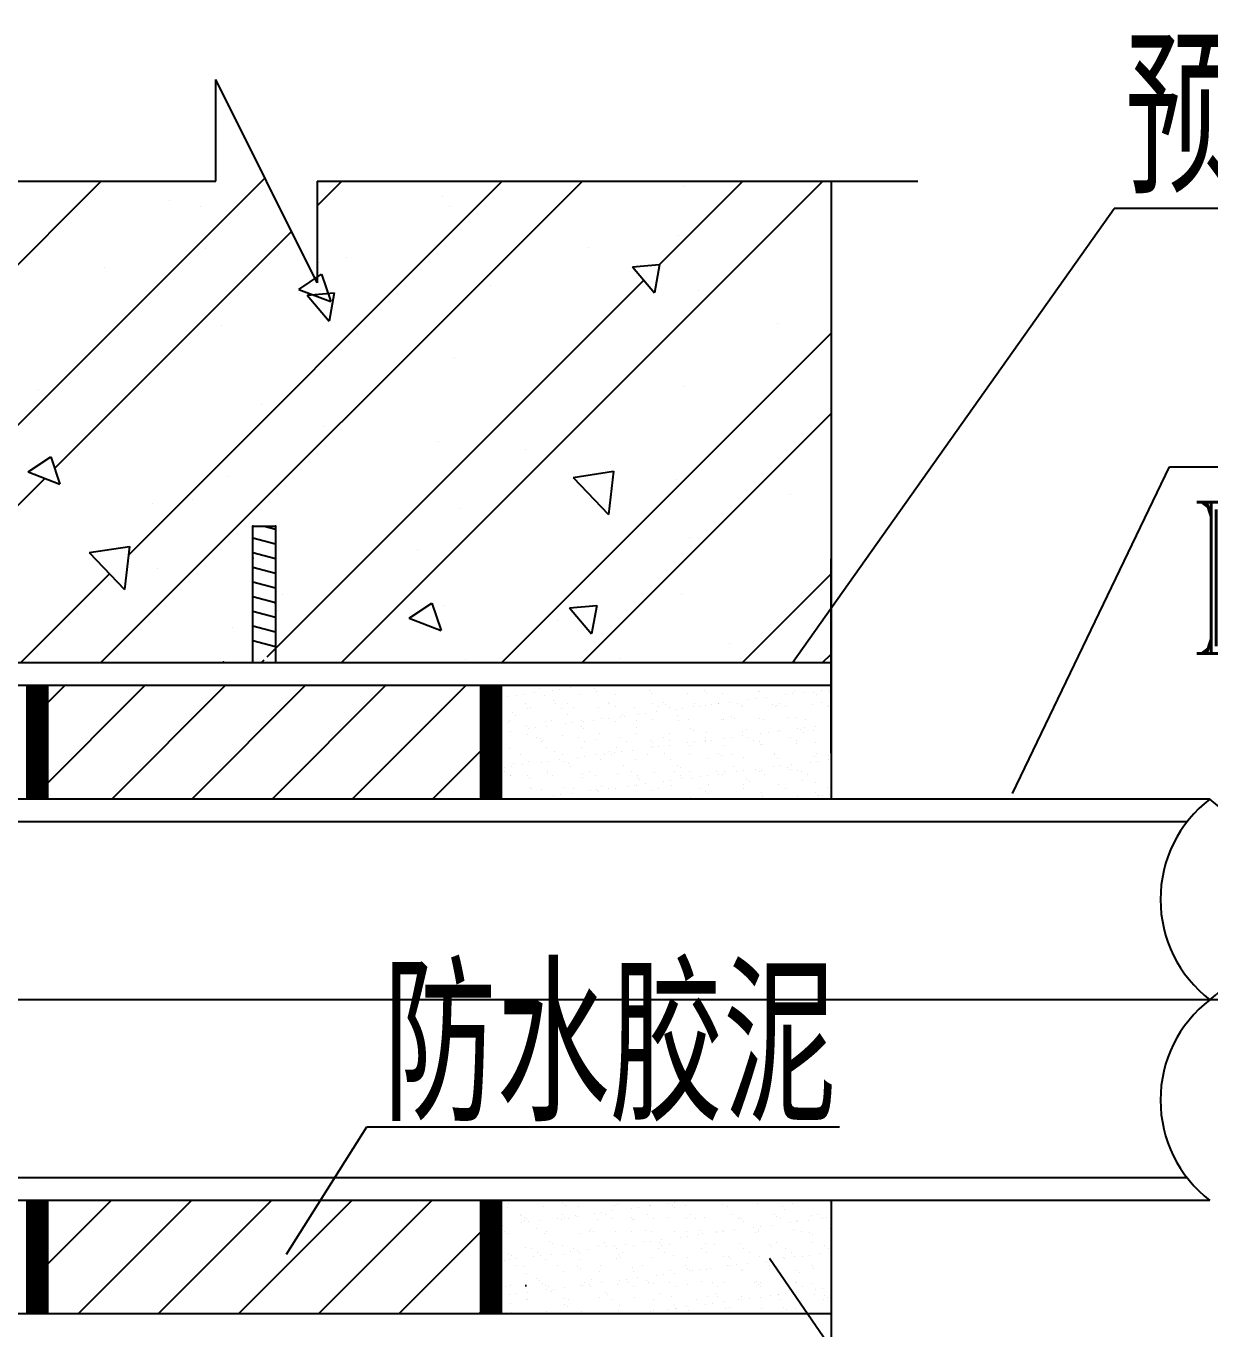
# Model space of a CAD drawing. Header units: inches. Extents: x 1616582 to 1832874, y -153958 to -93201.
# Drawn here: x 1628509 to 1634382, y -106840 to -100377 of the extents above; entities that cross this region are included whole.
import ezdxf

# ---------------------------------------------------------------- set-up
doc = ezdxf.new("R2010")
doc.units = ezdxf.units.IN
doc.header["$LTSCALE"] = 35
doc.header["$MEASUREMENT"] = 0
doc.layers.add('排水', color=2, linetype='Continuous')
doc.styles.add('HZ', font='romant.shx', dxfattribs={"width": 0.8, "bigfont": 'hztxt.shx'})

msp = doc.modelspace()

# ---------------------------------------------------------------- hatches: boundary and pattern name
at = {"layer": '排水'}
h = msp.add_hatch(dxfattribs=at)
h.set_pattern_fill('AR-SAND', color=256, scale=2250, style=0)
h.set_pattern_definition([(37.5, (1568046.7, -111800.7), (-141.74, 4335.35), [0, -3420, 0, -3825, 0, -3656.25]), (7.5, (1568046.7, -111800.7), (3982, 6349.83), [0, -1845, 0, -3082.5, 0, -1181.25]), (327.5, (1565279, -111800.7), (7006.82, 12.73), [0, -1125, 0, -4050, 0, -5287.5]), (317.5, (1565279, -111800.7), (6763.8, 1974.77), [0, -562.5, 0, -2655, 0, -3037.5])])
h.paths.add_polyline_path([(1626878.1597, -103648.81927), (1626878.1597, -104211.31927), (1628565.6597, -104211.31927), (1628565.6597, -103648.81927)])
h.paths.add_polyline_path([(1632503.1597, -104211.31927), (1632503.1597, -103648.81927), (1630815.6597, -103648.81927), (1630815.6597, -104211.31927)])
h.paths.add_polyline_path([(1628565.6597, -106765.06927), (1628565.6597, -106202.56927), (1626878.1597, -106202.56927), (1626878.1597, -106765.06927)])
h.paths.add_polyline_path([(1632503.1597, -106765.06927), (1632503.1597, -106202.56927), (1630815.6597, -106202.56927), (1630815.6597, -106765.06927)])

# ---------------------------------------------------------------- linework, layer by layer
for p, q in [((1629953.85907, -101650.69069), (1629449.85907, -100642.69069)), ((1629449.85907, -101146.69069), (1629449.85907, -100642.69069)), ((1626469.98753, -101146.69069), (1629449.85907, -101146.69069)), ((1626878.1597, -103150.84699), (1628882.316, -101146.69069)), ((1627317.77486, -103506.72696), (1629693.84309, -101130.65873)), ((1628879.1728, -103536.31927), (1631268.80139, -101146.69069)), ((1629016.56221, -103001.18231), (1630871.05382, -101146.69069)), ((1629953.85907, -101146.69069), (1629953.85907, -101650.69069)), ((1629953.85907, -101268.39031), (1630075.55869, -101146.69069)), ((1629953.85907, -101146.69069), (1632933.73061, -101146.69069)), ((1630072.4155, -103536.31927), (1632462.04408, -101146.69069)), ((1631652.01778, -101558.96942), (1632064.29652, -101146.69069)), ((1632503.1597, -101146.69069), (1632503.1597, -104211.31927)), ((1631774.40671, -101172.38808), (1631774.40671, -101172.38808)), ((1629222.85646, -101239.703), (1629222.85646, -101239.703)), ((1629372.20575, -101273.885), (1629372.20575, -101273.885)), ((1630573.30623, -101223.13654), (1630573.30623, -101223.13654)), ((1630607.41884, -101271.10154), (1630607.41884, -101271.10154)), ((1632313.37076, -103532.35802), (1633906.16097, -101281.64925)), ((1638474.15683, -101281.64925), (1633906.16097, -101281.64925)), ((1628650.91645, -102571.33293), (1629826.42561, -101395.82377)), ((1630535.02534, -101464.93921), (1630535.02534, -101464.93921)), ((1631743.90851, -101415.14338), (1631743.90851, -101415.14338)), ((1632501.0995, -101423.87064), (1632501.0995, -101423.87064)), ((1629399.75709, -101478.05043), (1629399.75709, -101478.05043)), ((1630098.89854, -101525.36757), (1630098.89854, -101525.36757)), ((1631299.99902, -101474.6191), (1631299.99902, -101474.6191)), ((1628897.79806, -101576.11603), (1628897.79806, -101576.11603)), ((1629963.0217, -101552.20562), (1629963.0217, -101552.20562)), ((1631517.5379, -101570.73488), (1631626.00831, -101700.00488)), ((1631517.53791, -101570.73489), (1631652.02419, -101558.96886)), ((1631652.02615, -101558.9356), (1631626.01039, -101699.97164)), ((1629705.09688, -103505.89032), (1631573.52706, -101637.46015)), ((1629862.61709, -101683.09181), (1629974.53716, -101607.60076)), ((1629974.53886, -101607.56905), (1630020.16059, -101743.53464)), ((1629862.61708, -101683.0918), (1630020.15877, -101743.5664)), ((1629903.70249, -101711.92718), (1630012.1729, -101841.19718)), ((1629903.7025, -101711.92719), (1630038.18878, -101700.16117)), ((1630038.19086, -101700.12917), (1630012.1751, -101841.16522)), ((1630815.16856, -101664.39288), (1630815.16856, -101664.39288)), ((1631847.19422, -101690.17542), (1631847.19422, -101690.17542)), ((1632236.15691, -101851.46955), (1632236.15691, -101851.46955)), ((1629479.54587, -101861.68887), (1629479.54587, -101861.68887)), ((1630867.91063, -103536.31927), (1632503.1597, -101901.0702)), ((1630634.77851, -102020.11271), (1630634.77851, -102020.11271)), ((1628570.6752, -102178.40011), (1628570.6752, -102178.40011)), ((1631771.26819, -102164.15455), (1631771.26819, -102164.15455)), ((1629675.7286, -102252.3396), (1629675.7286, -102252.3396)), ((1631265.65819, -103536.31927), (1632503.1597, -102298.81776)), ((1629991.66355, -102365.47678), (1629991.66355, -102365.47678)), ((1630554.92816, -102439.63197), (1630554.92816, -102439.63197)), ((1630987.89748, -102477.57581), (1630987.89748, -102477.57581)), ((1628519.57622, -102588.98431), (1628631.49629, -102513.49327)), ((1628631.49872, -102513.4626), (1628677.12045, -102649.4282)), ((1631407.07502, -102551.81923), (1631407.07502, -102551.81923)), ((1633403.1597, -104183.88674), (1634181.17455, -102562.63814)), ((1634181.17455, -102562.63814), (1638992.97873, -102562.63814)), ((1627685.93011, -103536.31927), (1628601.72941, -102620.51997)), ((1628519.57621, -102588.98431), (1628677.1179, -102649.4589)), ((1629506.90554, -102610.70005), (1629506.90554, -102610.70005)), ((1631222.79435, -102616.41634), (1631422.90205, -102585.38152)), ((1631222.79435, -102616.41633), (1631398.04347, -102799.06357)), ((1631422.90418, -102585.35382), (1631398.04577, -102799.03589)), ((1631738.15216, -102624.35865), (1631738.15216, -102624.35865)), ((1630537.05167, -102675.10711), (1630537.05167, -102675.10711)), ((1629136.59455, -102746.36494), (1629136.59455, -102746.36494)), ((1629335.95119, -102725.85557), (1629335.95119, -102725.85557)), ((1632300.06636, -102702.81202), (1632300.06636, -102702.81202)), ((1630662.13819, -102769.12388), (1630662.13819, -102769.12388)), ((1629634.4097, -103536.31927), (1629634.4097, -102856.95602)), ((1629634.4097, -102856.95602), (1629746.9097, -102856.95602)), ((1629690.39279, -102856.95602), (1629690.6597, -102857.02754)), ((1629690.6597, -102857.02754), (1629746.9097, -102872.09968)), ((1629746.9097, -102856.95602), (1629746.9097, -103536.31927)), ((1629634.4097, -102914.74825), (1629690.6597, -102929.82039)), ((1629690.6597, -102929.82039), (1629746.9097, -102944.89253)), ((1631798.62786, -102913.16572), (1631798.62786, -102913.16572)), ((1628821.50199, -102988.83411), (1628996.75111, -103171.48135)), ((1628821.502, -102988.83412), (1629021.60969, -102957.79931)), ((1629021.61216, -102957.7731), (1628996.75374, -103171.45517)), ((1629634.4097, -102987.54111), (1629690.6597, -103002.61325)), ((1629690.6597, -103002.61325), (1629746.9097, -103017.68539)), ((1630448.76343, -102971.60115), (1630448.76343, -102971.60115)), ((1632503.1597, -103982.98388), (1632503.1597, -103019.00005)), ((1629162.58166, -103065.82647), (1629162.58166, -103065.82647)), ((1629634.4097, -103060.33396), (1629690.6597, -103075.4061)), ((1629690.6597, -103075.4061), (1629746.9097, -103090.47825)), ((1628481.42524, -103536.31927), (1628923.06252, -103094.682)), ((1629634.4097, -103133.12682), (1629690.6597, -103148.19896)), ((1629690.6597, -103148.19896), (1629746.9097, -103163.2711)), ((1632061.15332, -103536.31927), (1632503.1597, -103094.31289)), ((1629634.4097, -103205.91968), (1629690.6597, -103220.99182)), ((1629783.59248, -103194.55049), (1629783.59248, -103194.55049)), ((1631760.93231, -103196.83736), (1631760.93231, -103196.83736)), ((1629634.4097, -103278.71253), (1629690.6597, -103293.78467)), ((1629690.6597, -103220.99182), (1629746.9097, -103236.06396)), ((1629754.48812, -103278.25282), (1629754.48812, -103278.25282)), ((1630410.07658, -103314.67941), (1630521.99666, -103239.18837)), ((1630521.99963, -103239.15622), (1630567.62136, -103375.12181)), ((1630583.57001, -103252.90313), (1630583.57001, -103252.90313)), ((1631205.3474, -103263.16718), (1631313.81781, -103392.43718)), ((1631205.34741, -103263.16719), (1631339.83369, -103251.40116)), ((1631339.83697, -103251.36814), (1631313.82121, -103392.40419)), ((1629690.6597, -103293.78467), (1629746.9097, -103308.85682)), ((1630410.07657, -103314.67941), (1630567.61827, -103375.154)), ((1631146.83462, -103327.05832), (1631146.83462, -103327.05832)), ((1629534.26521, -103359.71122), (1629534.26521, -103359.71122)), ((1629634.4097, -103351.50539), (1629690.6597, -103366.57753)), ((1629690.6597, -103366.57753), (1629746.9097, -103381.64967)), ((1629634.4097, -103424.29825), (1629690.6597, -103439.37039)), ((1629690.6597, -103439.37039), (1629746.9097, -103454.44253)), ((1631998.98148, -103439.24559), (1631998.98148, -103439.24559)), ((1632503.1597, -103536.31927), (1626878.1597, -103536.31927)), ((1629679.03119, -103531.95602), (1629689.65976, -103521.32744)), ((1630689.49786, -103518.13505), (1630689.49786, -103518.13505)), ((1631459.10065, -103516.571), (1631459.10065, -103516.571)), ((1632458.90088, -103536.31927), (1632503.1597, -103492.06045)), ((1632503.1597, -103648.81927), (1626878.1597, -103648.81927)), ((1628539.2516, -103656.21937), (1628539.2516, -103656.21937)), ((1628543.64809, -103661.3465), (1628543.64809, -103661.3465)), ((1628565.6597, -104182.1403), (1629098.98074, -103648.81927)), ((1628565.6597, -103784.39274), (1628701.23317, -103648.81927)), ((1628934.2283, -104211.31927), (1629496.7283, -103648.81927)), ((1629331.97586, -104211.31927), (1629894.47586, -103648.81927)), ((1629729.72343, -104211.31927), (1630292.22343, -103648.81927)), ((1630127.47099, -104211.31927), (1630689.97099, -103648.81927)), ((1630851.50193, -103652.01752), (1630851.50193, -103652.01752)), ((1631057.92341, -103662.7526), (1631057.92341, -103662.7526)), ((1631061.70651, -103651.63554), (1631061.70651, -103651.63554)), ((1631156.96638, -103666.83194), (1631156.96638, -103666.83194)), ((1631211.84285, -103659.60732), (1631211.84285, -103659.60732)), ((1631271.91108, -103651.25355), (1631271.91108, -103651.25355)), ((1631328.02136, -103665.07266), (1631328.02136, -103665.07266)), ((1631482.11566, -103650.87157), (1631482.11566, -103650.87157)), ((1631692.32023, -103650.48958), (1631692.32023, -103650.48958)), ((1631902.52481, -103650.10759), (1631902.52481, -103650.10759)), ((1632112.72939, -103649.72561), (1632112.72939, -103649.72561)), ((1632322.93396, -103649.34362), (1632322.93396, -103649.34362)), ((1632491.06376, -103665.96235), (1632491.06376, -103665.96235)), ((1630848.45352, -103707.44843), (1630848.45352, -103707.44843)), ((1630855.00987, -103721.9957), (1630855.00987, -103721.9957)), ((1630899.09032, -103702.66132), (1630899.09032, -103702.66132)), ((1630940.13739, -103695.37802), (1630940.13739, -103695.37802)), ((1630975.27172, -103690.7525), (1630975.27172, -103690.7525)), ((1631030.14819, -103683.52787), (1631030.14819, -103683.52787)), ((1631081.40061, -103696.09304), (1631081.40061, -103696.09304)), ((1631121.83205, -103671.45746), (1631121.83205, -103671.45746)), ((1631125.10781, -103724.31576), (1631125.10781, -103724.31576)), ((1631258.08801, -103693.83934), (1631258.08801, -103693.83934)), ((1631340.46291, -103676.47324), (1631340.46291, -103676.47324)), ((1631399.18705, -103730.284), (1631399.18705, -103730.284)), ((1631430.75906, -103694.66751), (1631430.75906, -103694.66751)), ((1631602.1006, -103671.0409), (1631602.1006, -103671.0409)), ((1631613.06935, -103688.09922), (1631613.06935, -103688.09922)), ((1631789.75675, -103685.84553), (1631789.75675, -103685.84553)), ((1631872.19854, -103673.36096), (1631872.19854, -103673.36096)), ((1631884.64009, -103684.76154), (1631884.64009, -103684.76154)), ((1631962.4278, -103686.67369), (1631962.4278, -103686.67369)), ((1632000.85624, -103730.49939), (1632000.85624, -103730.49939)), ((1632092.54011, -103718.42898), (1632092.54011, -103718.42898)), ((1632127.67444, -103713.80346), (1632127.67444, -103713.80346)), ((1632144.73809, -103680.1054), (1632144.73809, -103680.1054)), ((1632146.27778, -103679.3292), (1632146.27778, -103679.3292)), ((1632182.55091, -103706.57884), (1632182.55091, -103706.57884)), ((1632274.23477, -103694.50843), (1632274.23477, -103694.50843)), ((1632309.3691, -103689.88291), (1632309.3691, -103689.88291)), ((1632321.42549, -103677.85171), (1632321.42549, -103677.85171)), ((1632364.24557, -103682.65828), (1632364.24557, -103682.65828)), ((1632416.37572, -103681.64926), (1632416.37572, -103681.64926)), ((1632428.81728, -103693.04984), (1632428.81728, -103693.04984)), ((1632455.92944, -103670.58787), (1632455.92944, -103670.58787)), ((1632494.09654, -103678.67987), (1632494.09654, -103678.67987)), ((1630817.69227, -103765.12025), (1630817.69227, -103765.12025)), ((1630922.19426, -103783.55886), (1630922.19426, -103783.55886)), ((1630934.63582, -103794.95944), (1630934.63582, -103794.95944)), ((1630985.2849, -103737.24667), (1630985.2849, -103737.24667)), ((1630994.37967, -103762.86655), (1630994.37967, -103762.86655)), ((1631013.74936, -103755.38054), (1631013.74936, -103755.38054)), ((1631137.54936, -103735.71634), (1631137.54936, -103735.71634)), ((1631167.05072, -103763.69472), (1631167.05072, -103763.69472)), ((1631195.48948, -103736.86469), (1631195.48948, -103736.86469)), ((1631196.2735, -103789.5271), (1631196.2735, -103789.5271)), ((1631223.95394, -103754.99855), (1631223.95394, -103754.99855)), ((1631349.36101, -103757.12643), (1631349.36101, -103757.12643)), ((1631405.69405, -103736.4827), (1631405.69405, -103736.4827)), ((1631434.15851, -103754.61656), (1631434.15851, -103754.61656)), ((1631466.37145, -103791.84716), (1631466.37145, -103791.84716)), ((1631526.04841, -103754.87274), (1631526.04841, -103754.87274)), ((1631547.45612, -103790.19065), (1631547.45612, -103790.19065)), ((1631582.59044, -103785.56513), (1631582.59044, -103785.56513)), ((1631615.89863, -103736.10072), (1631615.89863, -103736.10072)), ((1631637.46692, -103778.34051), (1631637.46692, -103778.34051)), ((1631644.36309, -103754.23458), (1631644.36309, -103754.23458)), ((1631669.28499, -103732.60406), (1631669.28499, -103732.60406)), ((1631681.72655, -103744.00464), (1631681.72655, -103744.00464)), ((1631698.71946, -103755.7009), (1631698.71946, -103755.7009)), ((1631729.15078, -103766.2701), (1631729.15078, -103766.2701)), ((1631764.28511, -103761.64457), (1631764.28511, -103761.64457)), ((1631819.16158, -103754.41995), (1631819.16158, -103754.41995)), ((1631826.1032, -103735.71873), (1631826.1032, -103735.71873)), ((1631854.56766, -103753.85259), (1631854.56766, -103753.85259)), ((1631881.02975, -103749.13261), (1631881.02975, -103749.13261)), ((1631910.84544, -103742.34954), (1631910.84544, -103742.34954)), ((1631943.36423, -103738.5723), (1631943.36423, -103738.5723)), ((1631945.97977, -103737.72402), (1631945.97977, -103737.72402)), ((1632036.30778, -103735.33674), (1632036.30778, -103735.33674)), ((1632057.71715, -103746.87892), (1632057.71715, -103746.87892)), ((1632064.77224, -103753.47061), (1632064.77224, -103753.47061)), ((1632213.46218, -103740.89236), (1632213.46218, -103740.89236)), ((1632225.90373, -103752.29294), (1632225.90373, -103752.29294)), ((1632230.3882, -103747.70708), (1632230.3882, -103747.70708)), ((1632246.51235, -103734.95476), (1632246.51235, -103734.95476)), ((1632274.97682, -103753.08862), (1632274.97682, -103753.08862)), ((1632412.69849, -103741.13879), (1632412.69849, -103741.13879)), ((1632456.71693, -103734.57277), (1632456.71693, -103734.57277)), ((1632485.18139, -103752.70663), (1632485.18139, -103752.70663)), ((1632487.54142, -103746.8606), (1632487.54142, -103746.8606)), ((1628515.87202, -103839.77095), (1628515.87202, -103839.77095)), ((1628542.57198, -103809.64875), (1628542.57198, -103809.64875)), ((1628551.00635, -103835.14543), (1628551.00635, -103835.14543)), ((1628555.01354, -103821.04934), (1628555.01354, -103821.04934)), ((1630903.34237, -103832.72193), (1630903.34237, -103832.72193)), ((1630906.01685, -103821.04442), (1630906.01685, -103821.04442)), ((1630993.35996, -103848.7702), (1630993.35996, -103848.7702)), ((1631037.50645, -103857.3268), (1631037.50645, -103857.3268)), ((1631085.65266, -103826.15364), (1631085.65266, -103826.15364)), ((1631092.38293, -103850.10218), (1631092.38293, -103850.10218)), ((1631116.22142, -103820.66244), (1631116.22142, -103820.66244)), ((1631184.06679, -103838.03177), (1631184.06679, -103838.03177)), ((1631219.20112, -103833.40624), (1631219.20112, -103833.40624)), ((1631262.34006, -103823.89995), (1631262.34006, -103823.89995)), ((1631263.4579, -103851.09026), (1631263.4579, -103851.09026)), ((1631274.07759, -103826.18162), (1631274.07759, -103826.18162)), ((1631326.426, -103820.28045), (1631326.426, -103820.28045)), ((1631365.76145, -103814.11121), (1631365.76145, -103814.11121)), ((1631400.89578, -103809.48569), (1631400.89578, -103809.48569)), ((1631435.01111, -103824.72811), (1631435.01111, -103824.72811)), ((1631455.77225, -103802.26106), (1631455.77225, -103802.26106)), ((1631478.813, -103803.24774), (1631478.813, -103803.24774)), ((1631536.63057, -103819.89847), (1631536.63057, -103819.89847)), ((1631537.53714, -103857.0585), (1631537.53714, -103857.0585)), ((1631617.32141, -103818.15982), (1631617.32141, -103818.15982)), ((1631740.45069, -103797.8154), (1631740.45069, -103797.8154)), ((1631746.83515, -103819.51648), (1631746.83515, -103819.51648)), ((1631794.00881, -103815.90613), (1631794.00881, -103815.90613)), ((1631807.63509, -103859.37856), (1631807.63509, -103859.37856)), ((1631957.03972, -103819.13449), (1631957.03972, -103819.13449)), ((1631966.67985, -103816.73429), (1631966.67985, -103816.73429)), ((1632010.54863, -103800.13546), (1632010.54863, -103800.13546)), ((1632022.99019, -103811.53604), (1632022.99019, -103811.53604)), ((1632148.99015, -103810.166), (1632148.99015, -103810.166)), ((1632167.2443, -103818.75251), (1632167.2443, -103818.75251)), ((1632284.62787, -103806.1037), (1632284.62787, -103806.1037)), ((1632325.67755, -103807.91231), (1632325.67755, -103807.91231)), ((1632336.46951, -103861.08273), (1632336.46951, -103861.08273)), ((1632371.60384, -103856.45721), (1632371.60384, -103856.45721)), ((1632377.44888, -103818.37052), (1632377.44888, -103818.37052)), ((1632426.48031, -103849.23258), (1632426.48031, -103849.23258)), ((1632498.3486, -103808.74047), (1632498.3486, -103808.74047)), ((1628517.34491, -103910.85741), (1628517.34491, -103910.85741)), ((1630525.21856, -104211.31927), (1630815.6597, -103920.87813)), ((1630820.67746, -103885.87288), (1630820.67746, -103885.87288)), ((1630821.94432, -103895.18085), (1630821.94432, -103895.18085)), ((1630829.59524, -103906.65556), (1630829.59524, -103906.65556)), ((1630855.81179, -103881.24736), (1630855.81179, -103881.24736)), ((1630858.0597, -103924.78942), (1630858.0597, -103924.78942)), ((1630910.68826, -103874.02273), (1630910.68826, -103874.02273)), ((1630998.63172, -103892.92716), (1630998.63172, -103892.92716)), ((1631002.37212, -103861.95232), (1631002.37212, -103861.95232)), ((1631039.79981, -103906.27358), (1631039.79981, -103906.27358)), ((1631060.54436, -103910.33336), (1631060.54436, -103910.33336)), ((1631068.26428, -103924.40744), (1631068.26428, -103924.40744)), ((1631072.98591, -103921.73394), (1631072.98591, -103921.73394)), ((1631171.30277, -103893.75532), (1631171.30277, -103893.75532)), ((1631250.00439, -103905.89159), (1631250.00439, -103905.89159)), ((1631275.89946, -103862.49084), (1631275.89946, -103862.49084)), ((1631278.46885, -103924.02545), (1631278.46885, -103924.02545)), ((1631334.6236, -103916.3016), (1631334.6236, -103916.3016)), ((1631353.61306, -103887.18703), (1631353.61306, -103887.18703)), ((1631460.20897, -103905.5096), (1631460.20897, -103905.5096)), ((1631488.67343, -103923.64346), (1631488.67343, -103923.64346)), ((1631530.30046, -103884.93334), (1631530.30046, -103884.93334)), ((1631604.72154, -103918.62166), (1631604.72154, -103918.62166)), ((1631670.41354, -103905.12762), (1631670.41354, -103905.12762)), ((1631698.878, -103923.26148), (1631698.878, -103923.26148)), ((1631702.97151, -103885.7615), (1631702.97151, -103885.7615)), ((1631820.07664, -103870.77914), (1631820.07664, -103870.77914)), ((1631878.80078, -103924.5899), (1631878.80078, -103924.5899)), ((1631880.61812, -103904.74563), (1631880.61812, -103904.74563)), ((1631881.39632, -103920.99425), (1631881.39632, -103920.99425)), ((1631885.2818, -103879.19321), (1631885.2818, -103879.19321)), ((1631909.08258, -103922.87949), (1631909.08258, -103922.87949)), ((1631973.08018, -103908.92384), (1631973.08018, -103908.92384)), ((1632008.21451, -103904.29832), (1632008.21451, -103904.29832)), ((1632061.9692, -103876.93952), (1632061.9692, -103876.93952)), ((1632063.09098, -103897.0737), (1632063.09098, -103897.0737)), ((1632081.71433, -103865.3468), (1632081.71433, -103865.3468)), ((1632090.82269, -103904.36364), (1632090.82269, -103904.36364)), ((1632119.28715, -103922.49751), (1632119.28715, -103922.49751)), ((1632154.77484, -103885.00329), (1632154.77484, -103885.00329)), ((1632189.90917, -103880.37777), (1632189.90917, -103880.37777)), ((1632234.64025, -103877.76768), (1632234.64025, -103877.76768)), ((1632244.78564, -103873.15314), (1632244.78564, -103873.15314)), ((1632301.02727, -103903.98166), (1632301.02727, -103903.98166)), ((1632329.49173, -103922.11552), (1632329.49173, -103922.11552)), ((1632351.81227, -103867.66686), (1632351.81227, -103867.66686)), ((1632364.25382, -103879.06745), (1632364.25382, -103879.06745)), ((1632416.95054, -103871.1994), (1632416.95054, -103871.1994)), ((1628512.95906, -103933.72441), (1628512.95906, -103933.72441)), ((1628545.80937, -103928.99127), (1628545.80937, -103928.99127)), ((1630857.63081, -103969.57646), (1630857.63081, -103969.57646)), ((1630870.07237, -103980.97704), (1630870.07237, -103980.97704)), ((1630907.59442, -103962.78253), (1630907.59442, -103962.78253)), ((1630960.53176, -103990.07133), (1630960.53176, -103990.07133)), ((1631089.90472, -103956.21424), (1631089.90472, -103956.21424)), ((1631131.71005, -103975.5447), (1631131.71005, -103975.5447)), ((1631170.73634, -103989.68934), (1631170.73634, -103989.68934)), ((1631266.59212, -103953.96055), (1631266.59212, -103953.96055)), ((1631380.94091, -103989.30735), (1631380.94091, -103989.30735)), ((1631401.80799, -103977.86476), (1631401.80799, -103977.86476)), ((1631414.24955, -103989.26535), (1631414.24955, -103989.26535)), ((1631427.99619, -103980.68551), (1631427.99619, -103980.68551)), ((1631439.26316, -103954.78871), (1631439.26316, -103954.78871)), ((1631463.13052, -103976.05999), (1631463.13052, -103976.05999)), ((1631518.00699, -103968.83537), (1631518.00699, -103968.83537)), ((1631591.14549, -103988.92537), (1631591.14549, -103988.92537)), ((1631609.69085, -103956.76496), (1631609.69085, -103956.76496)), ((1631617.16309, -103930.02225), (1631617.16309, -103930.02225)), ((1631621.57346, -103948.22043), (1631621.57346, -103948.22043)), ((1631644.82518, -103952.13943), (1631644.82518, -103952.13943)), ((1631675.88723, -103983.83301), (1631675.88723, -103983.83301)), ((1631699.70165, -103944.91481), (1631699.70165, -103944.91481)), ((1631791.38552, -103932.8444), (1631791.38552, -103932.8444)), ((1631798.26086, -103945.96673), (1631798.26086, -103945.96673)), ((1631801.35006, -103988.54338), (1631801.35006, -103988.54338)), ((1631826.51984, -103928.21888), (1631826.51984, -103928.21888)), ((1631945.98518, -103986.15306), (1631945.98518, -103986.15306)), ((1631970.93191, -103946.7949), (1631970.93191, -103946.7949)), ((1632011.55464, -103988.16139), (1632011.55464, -103988.16139)), ((1632148.89872, -103926.90996), (1632148.89872, -103926.90996)), ((1632153.2422, -103940.22661), (1632153.2422, -103940.22661)), ((1632161.34028, -103938.31055), (1632161.34028, -103938.31055)), ((1632221.75921, -103987.77941), (1632221.75921, -103987.77941)), ((1632329.9296, -103937.97292), (1632329.9296, -103937.97292)), ((1632422.97796, -103932.87821), (1632422.97796, -103932.87821)), ((1632431.96379, -103987.39742), (1632431.96379, -103987.39742)), ((1632502.60065, -103938.80108), (1632502.60065, -103938.80108)), ((1630826.19637, -104025.24146), (1630826.19637, -104025.24146)), ((1630882.9122, -104052.44718), (1630882.9122, -104052.44718)), ((1630918.04652, -104047.82166), (1630918.04652, -104047.82166)), ((1630928.79651, -104034.7878), (1630928.79651, -104034.7878)), ((1630972.923, -104040.59703), (1630972.923, -104040.59703)), ((1631002.88377, -104022.98776), (1631002.88377, -104022.98776)), ((1631064.60686, -104028.52662), (1631064.60686, -104028.52662)), ((1631099.74119, -104023.9011), (1631099.74119, -104023.9011)), ((1631154.61766, -104016.67648), (1631154.61766, -104016.67648)), ((1631175.55482, -104023.81593), (1631175.55482, -104023.81593)), ((1631198.89445, -104037.10786), (1631198.89445, -104037.10786)), ((1631211.336, -104048.50845), (1631211.336, -104048.50845)), ((1631246.30152, -104004.60607), (1631246.30152, -104004.60607)), ((1631281.43585, -103999.98055), (1631281.43585, -103999.98055)), ((1631336.31233, -103992.75592), (1631336.31233, -103992.75592)), ((1631357.86511, -104017.24764), (1631357.86511, -104017.24764)), ((1631472.97369, -104043.07611), (1631472.97369, -104043.07611)), ((1631534.55251, -104014.99395), (1631534.55251, -104014.99395)), ((1631707.22356, -104015.82211), (1631707.22356, -104015.82211)), ((1631743.07163, -104045.39616), (1631743.07163, -104045.39616)), ((1631889.53385, -104009.25382), (1631889.53385, -104009.25382)), ((1631958.42673, -103997.55365), (1631958.42673, -103997.55365)), ((1632017.15087, -104051.36441), (1632017.15087, -104051.36441)), ((1632066.22125, -104007.00013), (1632066.22125, -104007.00013)), ((1632217.00958, -104051.57759), (1632217.00958, -104051.57759)), ((1632220.06442, -103992.12131), (1632220.06442, -103992.12131)), ((1632238.8923, -104007.82829), (1632238.8923, -104007.82829)), ((1632252.14391, -104046.95207), (1632252.14391, -104046.95207)), ((1632287.24882, -104053.68446), (1632287.24882, -104053.68446)), ((1632307.02038, -104039.72744), (1632307.02038, -104039.72744)), ((1632398.70424, -104027.65703), (1632398.70424, -104027.65703)), ((1632421.20259, -104001.26), (1632421.20259, -104001.26)), ((1632433.83857, -104023.03151), (1632433.83857, -104023.03151)), ((1632488.71505, -104015.80689), (1632488.71505, -104015.80689)), ((1632490.16236, -103994.44136), (1632490.16236, -103994.44136)), ((1632502.60392, -104005.84195), (1632502.60392, -104005.84195)), ((1628517.21111, -104063.78502), (1628517.21111, -104063.78502)), ((1628549.17422, -104060.8777), (1628549.17422, -104060.8777)), ((1630884.11015, -104075.68246), (1630884.11015, -104075.68246)), ((1630911.84648, -104092.84314), (1630911.84648, -104092.84314)), ((1630912.57461, -104093.81632), (1630912.57461, -104093.81632)), ((1630995.9809, -104096.35096), (1630995.9809, -104096.35096)), ((1631008.42246, -104107.75155), (1631008.42246, -104107.75155)), ((1631094.15677, -104086.27485), (1631094.15677, -104086.27485)), ((1631094.31473, -104075.30048), (1631094.31473, -104075.30048)), ((1631122.77919, -104093.43434), (1631122.77919, -104093.43434)), ((1631270.06014, -104102.31921), (1631270.06014, -104102.31921)), ((1631270.84417, -104084.02116), (1631270.84417, -104084.02116)), ((1631304.5193, -104074.91849), (1631304.5193, -104074.91849)), ((1631332.98377, -104093.05235), (1631332.98377, -104093.05235)), ((1631443.51522, -104084.84932), (1631443.51522, -104084.84932)), ((1631514.72388, -104074.5365), (1631514.72388, -104074.5365)), ((1631540.15809, -104104.63926), (1631540.15809, -104104.63926)), ((1631543.18834, -104092.67037), (1631543.18834, -104092.67037)), ((1631552.59964, -104116.03985), (1631552.59964, -104116.03985)), ((1631625.82551, -104078.28103), (1631625.82551, -104078.28103)), ((1631707.05992, -104118.71374), (1631707.05992, -104118.71374)), ((1631724.92846, -104074.15452), (1631724.92846, -104074.15452)), ((1631753.39292, -104092.28838), (1631753.39292, -104092.28838)), ((1631755.51319, -104056.79675), (1631755.51319, -104056.79675)), ((1631761.93639, -104111.48911), (1631761.93639, -104111.48911)), ((1631802.51291, -104076.02734), (1631802.51291, -104076.02734)), ((1631814.23733, -104110.60751), (1631814.23733, -104110.60751)), ((1631853.62025, -104099.4187), (1631853.62025, -104099.4187)), ((1631888.75458, -104094.79318), (1631888.75458, -104094.79318)), ((1631935.13303, -104073.77253), (1631935.13303, -104073.77253)), ((1631943.63105, -104087.56856), (1631943.63105, -104087.56856)), ((1631963.59749, -104091.90639), (1631963.59749, -104091.90639)), ((1631975.18396, -104076.8555), (1631975.18396, -104076.8555)), ((1632035.31492, -104075.49815), (1632035.31492, -104075.49815)), ((1632070.44924, -104070.87262), (1632070.44924, -104070.87262)), ((1632084.33527, -104112.92756), (1632084.33527, -104112.92756)), ((1632125.32572, -104063.648), (1632125.32572, -104063.648)), ((1632145.33761, -104073.39055), (1632145.33761, -104073.39055)), ((1632157.49425, -104070.28721), (1632157.49425, -104070.28721)), ((1632173.80207, -104091.52441), (1632173.80207, -104091.52441)), ((1632299.69037, -104065.08505), (1632299.69037, -104065.08505)), ((1632334.18165, -104068.03352), (1632334.18165, -104068.03352)), ((1632355.54218, -104073.00856), (1632355.54218, -104073.00856)), ((1632358.41451, -104118.89581), (1632358.41451, -104118.89581)), ((1632384.00664, -104091.14242), (1632384.00664, -104091.14242)), ((1630830.44842, -104155.30206), (1630830.44842, -104155.30206)), ((1631007.13582, -104153.04837), (1631007.13582, -104153.04837)), ((1631015.04667, -104159.09823), (1631015.04667, -104159.09823)), ((1631067.1466, -104161.56231), (1631067.1466, -104161.56231)), ((1631179.80687, -104153.87653), (1631179.80687, -104153.87653)), ((1631216.8524, -104183.25078), (1631216.8524, -104183.25078)), ((1631225.25125, -104158.71624), (1631225.25125, -104158.71624)), ((1631308.53626, -104171.18037), (1631308.53626, -104171.18037)), ((1631337.24454, -104163.88236), (1631337.24454, -104163.88236)), ((1631343.67059, -104166.55485), (1631343.67059, -104166.55485)), ((1631349.6861, -104175.28295), (1631349.6861, -104175.28295)), ((1631362.11716, -104147.30824), (1631362.11716, -104147.30824)), ((1631398.54706, -104159.33023), (1631398.54706, -104159.33023)), ((1631435.45583, -104158.33425), (1631435.45583, -104158.33425)), ((1631490.23093, -104147.25982), (1631490.23093, -104147.25982)), ((1631525.36525, -104142.63429), (1631525.36525, -104142.63429)), ((1631538.80456, -104145.05455), (1631538.80456, -104145.05455)), ((1631580.24173, -104135.40967), (1631580.24173, -104135.40967)), ((1631611.32378, -104169.85061), (1631611.32378, -104169.85061)), ((1631645.6604, -104157.95227), (1631645.6604, -104157.95227)), ((1631671.92559, -104123.33926), (1631671.92559, -104123.33926)), ((1631711.47561, -104145.88271), (1631711.47561, -104145.88271)), ((1631855.86498, -104157.57028), (1631855.86498, -104157.57028)), ((1631881.42172, -104172.17067), (1631881.42172, -104172.17067)), ((1631893.78591, -104139.31442), (1631893.78591, -104139.31442)), ((1631893.86328, -104183.57125), (1631893.86328, -104183.57125)), ((1632066.06955, -104157.1883), (1632066.06955, -104157.1883)), ((1632070.47331, -104137.06073), (1632070.47331, -104137.06073)), ((1632096.77683, -104124.32815), (1632096.77683, -104124.32815)), ((1632155.50097, -104178.13891), (1632155.50097, -104178.13891)), ((1632243.14435, -104137.88889), (1632243.14435, -104137.88889)), ((1632276.27413, -104156.80631), (1632276.27413, -104156.80631)), ((1632425.45465, -104131.3206), (1632425.45465, -104131.3206)), ((1632425.59891, -104180.45897), (1632425.59891, -104180.45897)), ((1632486.4787, -104156.42432), (1632486.4787, -104156.42432)), ((1634382.03856, -104211.31927), (1625247.00797, -104211.31927)), ((1628521.46317, -104193.84562), (1628521.46317, -104193.84562)), ((1628548.65763, -104184.98996), (1628548.65763, -104184.98996)), ((1631035.15773, -104207.17134), (1631035.15773, -104207.17134)), ((1631126.8416, -104195.10093), (1631126.8416, -104195.10093)), ((1631161.97592, -104190.47541), (1631161.97592, -104190.47541)), ((1631630.07756, -104208.34163), (1631630.07756, -104208.34163)), ((1631806.76496, -104206.08794), (1631806.76496, -104206.08794)), ((1631979.43601, -104206.91611), (1631979.43601, -104206.91611)), ((1632161.7463, -104200.34782), (1632161.7463, -104200.34782)), ((1632338.4337, -104198.09412), (1632338.4337, -104198.09412)), ((1632369.25512, -104206.30175), (1632369.25512, -104206.30175)), ((1632438.04046, -104191.85955), (1632438.04046, -104191.85955)), ((1632460.93898, -104194.23134), (1632460.93898, -104194.23134)), ((1632496.07331, -104189.60582), (1632496.07331, -104189.60582)), ((1634382.03753, -104211.31927), (1633061.07319, -104211.31927)), ((1634268.8121, -104323.81927), (1625360.23442, -104323.81927)), ((1634268.8121, -104323.81927), (1633341.43027, -104323.81927)), ((1635073.75596, -105206.94427), (1624995.87488, -105206.94427)), ((1629800.44688, -106468.33666), (1630199.66365, -105837.64811)), ((1630199.66365, -105837.64811), (1632544.2088, -105837.64811)), ((1634268.8121, -106090.06927), (1625360.23442, -106090.06927)), ((1634268.8121, -106090.06927), (1633341.43027, -106090.06927)), ((1634382.03856, -106202.56927), (1625247.00797, -106202.56927)), ((1628521.50351, -106242.13414), (1628521.50351, -106242.13414)), ((1628565.6597, -106568.62569), (1628931.71612, -106202.56927)), ((1628766.96369, -106765.06927), (1629329.46369, -106202.56927)), ((1629164.71125, -106765.06927), (1629727.21125, -106202.56927)), ((1629562.45882, -106765.06927), (1630124.95882, -106202.56927)), ((1629960.20638, -106765.06927), (1630522.70638, -106202.56927)), ((1630898.48125, -106236.27173), (1630898.48125, -106236.27173)), ((1630901.12579, -106216.04424), (1630901.12579, -106216.04424)), ((1631075.16865, -106234.01804), (1631075.16865, -106234.01804)), ((1631171.22374, -106218.3643), (1631171.22374, -106218.3643)), ((1631183.66529, -106229.76488), (1631183.66529, -106229.76488)), ((1631247.8397, -106234.8462), (1631247.8397, -106234.8462)), ((1631430.14999, -106228.27791), (1631430.14999, -106228.27791)), ((1631445.30298, -106224.33254), (1631445.30298, -106224.33254)), ((1631510.26911, -106241.83368), (1631510.26911, -106241.83368)), ((1631545.40343, -106237.20816), (1631545.40343, -106237.20816)), ((1631600.27991, -106229.98353), (1631600.27991, -106229.98353)), ((1631606.83739, -106226.02422), (1631606.83739, -106226.02422)), ((1631691.96377, -106217.91312), (1631691.96377, -106217.91312)), ((1631715.40092, -106226.6526), (1631715.40092, -106226.6526)), ((1631727.0981, -106213.2876), (1631727.0981, -106213.2876)), ((1631727.84247, -106238.05319), (1631727.84247, -106238.05319)), ((1631779.50844, -106226.85238), (1631779.50844, -106226.85238)), ((1631781.97457, -106206.06297), (1631781.97457, -106206.06297)), ((1631961.81873, -106220.28409), (1631961.81873, -106220.28409)), ((1631989.48016, -106232.62084), (1631989.48016, -106232.62084)), ((1632138.50613, -106218.0304), (1632138.50613, -106218.0304)), ((1632259.5781, -106234.9409), (1632259.5781, -106234.9409)), ((1632272.01966, -106246.34149), (1632272.01966, -106246.34149)), ((1632311.17718, -106218.85856), (1632311.17718, -106218.85856)), ((1632493.48747, -106212.29028), (1632493.48747, -106212.29028)), ((1632503.1597, -106202.56927), (1632503.1597, -109524.77889)), ((1634382.03753, -106202.56927), (1633061.07319, -106202.56927)), ((1628513.81934, -106286.78845), (1628513.81934, -106286.78845)), ((1630357.95394, -106765.06927), (1630815.6597, -106307.36351)), ((1630962.19031, -106274.17813), (1630962.19031, -106274.17813)), ((1630965.18511, -106313.59535), (1630965.18511, -106313.59535)), ((1630968.31019, -106277.6074), (1630968.31019, -106277.6074)), ((1630980.75174, -106289.00798), (1630980.75174, -106289.00798)), ((1630984.13135, -106303.87341), (1630984.13135, -106303.87341)), ((1630990.65477, -106292.31199), (1630990.65477, -106292.31199)), ((1631000.31944, -106308.96982), (1631000.31944, -106308.96982)), ((1631055.19591, -106301.7452), (1631055.19591, -106301.7452)), ((1631146.87978, -106289.67479), (1631146.87978, -106289.67479)), ((1631166.44165, -106297.30512), (1631166.44165, -106297.30512)), ((1631172.39489, -106273.79614), (1631172.39489, -106273.79614)), ((1631182.0141, -106285.04927), (1631182.0141, -106285.04927)), ((1631200.85935, -106291.93), (1631200.85935, -106291.93)), ((1631236.89058, -106277.82464), (1631236.89058, -106277.82464)), ((1631242.38943, -106283.57564), (1631242.38943, -106283.57564)), ((1631328.57444, -106265.75423), (1631328.57444, -106265.75423)), ((1631343.12905, -106295.05143), (1631343.12905, -106295.05143)), ((1631363.70877, -106261.12871), (1631363.70877, -106261.12871)), ((1631382.59946, -106273.41416), (1631382.59946, -106273.41416)), ((1631411.06393, -106291.54802), (1631411.06393, -106291.54802)), ((1631418.58524, -106253.90409), (1631418.58524, -106253.90409)), ((1631512.48737, -106285.8957), (1631512.48737, -106285.8957)), ((1631515.8001, -106295.87959), (1631515.8001, -106295.87959)), ((1631524.92893, -106297.29629), (1631524.92893, -106297.29629)), ((1631592.80404, -106273.03217), (1631592.80404, -106273.03217)), ((1631621.2685, -106291.16603), (1631621.2685, -106291.16603)), ((1631698.11039, -106289.31131), (1631698.11039, -106289.31131)), ((1631786.56661, -106291.86395), (1631786.56661, -106291.86395)), ((1631803.00862, -106272.65018), (1631803.00862, -106272.65018)), ((1631831.47308, -106290.78405), (1631831.47308, -106290.78405)), ((1631874.79779, -106287.05761), (1631874.79779, -106287.05761)), ((1632013.21319, -106272.2682), (1632013.21319, -106272.2682)), ((1632041.67765, -106290.40206), (1632041.67765, -106290.40206)), ((1632047.46884, -106287.88578), (1632047.46884, -106287.88578)), ((1632056.66456, -106294.184), (1632056.66456, -106294.184)), ((1632069.10611, -106305.58459), (1632069.10611, -106305.58459)), ((1632223.41777, -106271.88621), (1632223.41777, -106271.88621)), ((1632229.77913, -106281.31749), (1632229.77913, -106281.31749)), ((1632251.88223, -106290.02007), (1632251.88223, -106290.02007)), ((1632299.2825, -106312.72576), (1632299.2825, -106312.72576)), ((1632330.7438, -106300.15225), (1632330.7438, -106300.15225)), ((1632334.41682, -106308.10023), (1632334.41682, -106308.10023)), ((1632389.2933, -106300.87561), (1632389.2933, -106300.87561)), ((1632406.46653, -106279.06379), (1632406.46653, -106279.06379)), ((1632433.62234, -106271.50423), (1632433.62234, -106271.50423)), ((1632462.0868, -106289.63809), (1632462.0868, -106289.63809)), ((1632480.97716, -106288.8052), (1632480.97716, -106288.8052)), ((1630818.62478, -106332.89038), (1630818.62478, -106332.89038)), ((1630873.50125, -106325.66576), (1630873.50125, -106325.66576)), ((1630882.92226, -106357.97588), (1630882.92226, -106357.97588)), ((1630902.7333, -106366.33234), (1630902.7333, -106366.33234)), ((1631039.47588, -106342.81874), (1631039.47588, -106342.81874)), ((1631079.4207, -106364.07864), (1631079.4207, -106364.07864)), ((1631093.12683, -106357.59389), (1631093.12683, -106357.59389)), ((1631252.09175, -106364.90681), (1631252.09175, -106364.90681)), ((1631303.33141, -106357.21191), (1631303.33141, -106357.21191)), ((1631309.57383, -106345.1388), (1631309.57383, -106345.1388)), ((1631322.01538, -106356.53939), (1631322.01538, -106356.53939)), ((1631434.40204, -106358.33852), (1631434.40204, -106358.33852)), ((1631513.53599, -106356.82992), (1631513.53599, -106356.82992)), ((1631583.65307, -106351.10705), (1631583.65307, -106351.10705)), ((1631611.08944, -106356.08482), (1631611.08944, -106356.08482)), ((1631723.74056, -106356.44794), (1631723.74056, -106356.44794)), ((1631783.76049, -106356.91299), (1631783.76049, -106356.91299)), ((1631789.33283, -106379.8619), (1631789.33283, -106379.8619)), ((1631844.20931, -106372.63728), (1631844.20931, -106372.63728)), ((1631853.75101, -106353.4271), (1631853.75101, -106353.4271)), ((1631866.19257, -106364.82769), (1631866.19257, -106364.82769)), ((1631933.94514, -106356.06595), (1631933.94514, -106356.06595)), ((1631935.89317, -106360.56687), (1631935.89317, -106360.56687)), ((1631966.07078, -106350.3447), (1631966.07078, -106350.3447)), ((1631971.0275, -106355.94135), (1631971.0275, -106355.94135)), ((1632025.90397, -106348.71672), (1632025.90397, -106348.71672)), ((1632117.58783, -106336.64631), (1632117.58783, -106336.64631)), ((1632127.83025, -106359.39535), (1632127.83025, -106359.39535)), ((1632142.75818, -106348.09101), (1632142.75818, -106348.09101)), ((1632144.14971, -106355.68396), (1632144.14971, -106355.68396)), ((1632152.72216, -106332.02079), (1632152.72216, -106332.02079)), ((1632207.59863, -106324.79617), (1632207.59863, -106324.79617)), ((1632315.42923, -106348.91917), (1632315.42923, -106348.91917)), ((1632354.35429, -106355.30198), (1632354.35429, -106355.30198)), ((1632397.9282, -106361.7154), (1632397.9282, -106361.7154)), ((1632410.36975, -106373.11599), (1632410.36975, -106373.11599)), ((1632497.73952, -106342.35088), (1632497.73952, -106342.35088)), ((1630815.71236, -106433.10585), (1630815.71236, -106433.10585)), ((1630836.56234, -106402.06185), (1630836.56234, -106402.06185)), ((1630988.38341, -106433.93402), (1630988.38341, -106433.93402)), ((1631016.70523, -106443.20503), (1631016.70523, -106443.20503)), ((1631106.66028, -106404.3819), (1631106.66028, -106404.3819)), ((1631119.10184, -106415.78249), (1631119.10184, -106415.78249)), ((1631170.6937, -106427.36573), (1631170.6937, -106427.36573)), ((1631226.9098, -106442.82304), (1631226.9098, -106442.82304)), ((1631299.12531, -106444.39895), (1631299.12531, -106444.39895)), ((1631347.3811, -106425.11204), (1631347.3811, -106425.11204)), ((1631380.73952, -106410.35015), (1631380.73952, -106410.35015)), ((1631390.80918, -106432.32854), (1631390.80918, -106432.32854)), ((1631425.9435, -106427.70302), (1631425.9435, -106427.70302)), ((1631437.11438, -106442.44106), (1631437.11438, -106442.44106)), ((1631480.81998, -106420.47839), (1631480.81998, -106420.47839)), ((1631520.05215, -106425.9402), (1631520.05215, -106425.9402)), ((1631572.50384, -106408.40798), (1631572.50384, -106408.40798)), ((1631607.63817, -106403.78246), (1631607.63817, -106403.78246)), ((1631647.31895, -106442.05907), (1631647.31895, -106442.05907)), ((1631650.83747, -106412.6702), (1631650.83747, -106412.6702)), ((1631662.51464, -106396.55783), (1631662.51464, -106396.55783)), ((1631663.27902, -106424.07079), (1631663.27902, -106424.07079)), ((1631702.36244, -106419.37191), (1631702.36244, -106419.37191)), ((1631754.19851, -106384.48742), (1631754.19851, -106384.48742)), ((1631857.52353, -106441.67709), (1631857.52353, -106441.67709)), ((1631879.04984, -106417.11822), (1631879.04984, -106417.11822)), ((1631924.91671, -106418.63845), (1631924.91671, -106418.63845)), ((1632051.72089, -106417.94638), (1632051.72089, -106417.94638)), ((1632067.72811, -106441.2951), (1632067.72811, -106441.2951)), ((1632195.01465, -106420.95851), (1632195.01465, -106420.95851)), ((1632207.4562, -106432.35909), (1632207.4562, -106432.35909)), ((1632234.03118, -106411.37809), (1632234.03118, -106411.37809)), ((1632277.93268, -106440.91311), (1632277.93268, -106440.91311)), ((1632410.71858, -106409.1244), (1632410.71858, -106409.1244)), ((1632469.09389, -106426.92675), (1632469.09389, -106426.92675)), ((1632488.13726, -106440.53113), (1632488.13726, -106440.53113)), ((1628512.34999, -106467.33482), (1628512.34999, -106467.33482)), ((1628522.71478, -106465.92273), (1628522.71478, -106465.92273)), ((1628524.12445, -106489.7149), (1628524.12445, -106489.7149)), ((1628536.56601, -106501.11548), (1628536.56601, -106501.11548)), ((1628540.91975, -106457.98828), (1628540.91975, -106457.98828)), ((1630834.96511, -106461.72088), (1630834.96511, -106461.72088)), ((1630845.72519, -106504.09021), (1630845.72519, -106504.09021)), ((1630880.85951, -106499.46468), (1630880.85951, -106499.46468)), ((1630903.74674, -106463.625), (1630903.74674, -106463.625)), ((1630906.98535, -106496.39294), (1630906.98535, -106496.39294)), ((1630916.18829, -106475.02559), (1630916.18829, -106475.02559)), ((1630935.73599, -106492.24006), (1630935.73599, -106492.24006)), ((1631027.41985, -106480.16965), (1631027.41985, -106480.16965)), ((1631045.16969, -106461.33889), (1631045.16969, -106461.33889)), ((1631062.55418, -106475.54413), (1631062.55418, -106475.54413)), ((1631083.67275, -106494.13925), (1631083.67275, -106494.13925)), ((1631117.43065, -106468.3195), (1631117.43065, -106468.3195)), ((1631177.82598, -106469.59325), (1631177.82598, -106469.59325)), ((1631209.11451, -106456.24909), (1631209.11451, -106456.24909)), ((1631244.24884, -106451.62357), (1631244.24884, -106451.62357)), ((1631255.37426, -106460.95691), (1631255.37426, -106460.95691)), ((1631256.3438, -106494.96741), (1631256.3438, -106494.96741)), ((1631438.65409, -106488.39912), (1631438.65409, -106488.39912)), ((1631447.92392, -106471.9133), (1631447.92392, -106471.9133)), ((1631460.36547, -106483.31389), (1631460.36547, -106483.31389)), ((1631465.57884, -106460.57492), (1631465.57884, -106460.57492)), ((1631615.34149, -106486.14543), (1631615.34149, -106486.14543)), ((1631675.78342, -106460.19293), (1631675.78342, -106460.19293)), ((1631722.00316, -106477.88155), (1631722.00316, -106477.88155)), ((1631788.01254, -106486.97359), (1631788.01254, -106486.97359)), ((1631885.98799, -106459.81095), (1631885.98799, -106459.81095)), ((1631970.32284, -106480.4053), (1631970.32284, -106480.4053)), ((1631992.1011, -106480.20161), (1631992.1011, -106480.20161)), ((1632004.54266, -106491.60219), (1632004.54266, -106491.60219)), ((1632096.19257, -106459.42896), (1632096.19257, -106459.42896)), ((1632147.01024, -106478.15161), (1632147.01024, -106478.15161)), ((1632179.82257, -106503.22062), (1632179.82257, -106503.22062)), ((1632197.58702, -106488.53569), (1633250.07953, -108020.53712)), ((1632214.9569, -106498.59509), (1632214.9569, -106498.59509)), ((1632266.18034, -106486.16985), (1632266.18034, -106486.16985)), ((1632269.83337, -106491.37047), (1632269.83337, -106491.37047)), ((1632306.39714, -106459.04698), (1632306.39714, -106459.04698)), ((1632319.68128, -106478.97977), (1632319.68128, -106478.97977)), ((1632361.51723, -106479.30006), (1632361.51723, -106479.30006)), ((1632396.65156, -106474.67454), (1632396.65156, -106474.67454)), ((1632451.52803, -106467.44991), (1632451.52803, -106467.44991)), ((1632501.99158, -106472.41148), (1632501.99158, -106472.41148)), ((1630819.96441, -106563.16646), (1630819.96441, -106563.16646)), ((1630937.43717, -106527.00278), (1630937.43717, -106527.00278)), ((1630974.91243, -106528.83635), (1630974.91243, -106528.83635)), ((1630992.63546, -106563.99462), (1630992.63546, -106563.99462)), ((1631147.64175, -106526.62079), (1631147.64175, -106526.62079)), ((1631174.94575, -106557.42633), (1631174.94575, -106557.42633)), ((1631245.01037, -106531.15641), (1631245.01037, -106531.15641)), ((1631257.45193, -106542.55699), (1631257.45193, -106542.55699)), ((1631351.63315, -106555.17264), (1631351.63315, -106555.17264)), ((1631357.84632, -106526.23881), (1631357.84632, -106526.23881)), ((1631519.08961, -106537.12465), (1631519.08961, -106537.12465)), ((1631524.3042, -106556.0008), (1631524.3042, -106556.0008)), ((1631568.0509, -106525.85682), (1631568.0509, -106525.85682)), ((1631634.73858, -106574.98228), (1631634.73858, -106574.98228)), ((1631669.87291, -106570.35676), (1631669.87291, -106570.35676)), ((1631706.61449, -106549.43251), (1631706.61449, -106549.43251)), ((1631724.74938, -106563.13214), (1631724.74938, -106563.13214)), ((1631778.25548, -106525.47484), (1631778.25548, -106525.47484)), ((1631789.18756, -106539.44471), (1631789.18756, -106539.44471)), ((1631801.62911, -106550.84529), (1631801.62911, -106550.84529)), ((1631816.43324, -106551.06173), (1631816.43324, -106551.06173)), ((1631851.56757, -106546.43621), (1631851.56757, -106546.43621)), ((1631883.30189, -106547.17882), (1631883.30189, -106547.17882)), ((1631906.44404, -106539.21158), (1631906.44404, -106539.21158)), ((1631988.46005, -106525.09285), (1631988.46005, -106525.09285)), ((1631998.12791, -106527.14117), (1631998.12791, -106527.14117)), ((1632033.26223, -106522.51565), (1632033.26223, -106522.51565)), ((1632055.97294, -106548.00698), (1632055.97294, -106548.00698)), ((1632063.2668, -106545.41295), (1632063.2668, -106545.41295)), ((1632088.13871, -106515.29102), (1632088.13871, -106515.29102)), ((1632198.66463, -106524.71086), (1632198.66463, -106524.71086)), ((1632238.28323, -106541.4387), (1632238.28323, -106541.4387)), ((1632333.36474, -106547.73301), (1632333.36474, -106547.73301)), ((1632345.8063, -106559.13359), (1632345.8063, -106559.13359)), ((1632408.8692, -106524.32888), (1632408.8692, -106524.32888)), ((1632414.97063, -106539.185), (1632414.97063, -106539.185)), ((1628511.47062, -106636.63299), (1628511.47062, -106636.63299)), ((1628516.60204, -106597.39542), (1628516.60204, -106597.39542)), ((1628548.76523, -106616.81576), (1628548.76523, -106616.81576)), ((1630861.01557, -106612.61392), (1630861.01557, -106612.61392)), ((1630889.48003, -106630.74778), (1630889.48003, -106630.74778)), ((1630911.2374, -106626.45354), (1630911.2374, -106626.45354)), ((1631042.09683, -106590.39951), (1631042.09683, -106590.39951)), ((1631054.53838, -106601.80009), (1631054.53838, -106601.80009)), ((1631071.22014, -106612.23193), (1631071.22014, -106612.23193)), ((1631087.9248, -106624.19985), (1631087.9248, -106624.19985)), ((1631099.6846, -106630.36579), (1631099.6846, -106630.36579)), ((1631179.66539, -106634.89381), (1631179.66539, -106634.89381)), ((1631260.59585, -106625.02801), (1631260.59585, -106625.02801)), ((1631271.34925, -106622.8234), (1631271.34925, -106622.8234)), ((1631281.42472, -106611.84994), (1631281.42472, -106611.84994)), ((1631306.48358, -106618.19787), (1631306.48358, -106618.19787)), ((1631309.88918, -106629.98381), (1631309.88918, -106629.98381)), ((1631316.17607, -106596.36775), (1631316.17607, -106596.36775)), ((1631361.36005, -106610.97325), (1631361.36005, -106610.97325)), ((1631442.90615, -106618.45973), (1631442.90615, -106618.45973)), ((1631453.04391, -106598.90284), (1631453.04391, -106598.90284)), ((1631488.17824, -106594.27732), (1631488.17824, -106594.27732)), ((1631491.62929, -106611.46796), (1631491.62929, -106611.46796)), ((1631520.09375, -106629.60182), (1631520.09375, -106629.60182)), ((1631543.05471, -106587.05269), (1631543.05471, -106587.05269)), ((1631586.27401, -106598.68781), (1631586.27401, -106598.68781)), ((1631598.71557, -106610.08839), (1631598.71557, -106610.08839)), ((1631619.59355, -106616.20603), (1631619.59355, -106616.20603)), ((1631701.83387, -106611.08597), (1631701.83387, -106611.08597)), ((1631730.29833, -106629.21983), (1631730.29833, -106629.21983)), ((1631792.26459, -106617.0342), (1631792.26459, -106617.0342)), ((1631860.35325, -106604.65605), (1631860.35325, -106604.65605)), ((1631912.03844, -106610.70399), (1631912.03844, -106610.70399)), ((1631940.50291, -106628.83785), (1631940.50291, -106628.83785)), ((1631974.57489, -106610.46591), (1631974.57489, -106610.46591)), ((1632122.24302, -106610.322), (1632122.24302, -106610.322)), ((1632130.4512, -106606.97611), (1632130.4512, -106606.97611)), ((1632142.89275, -106618.37669), (1632142.89275, -106618.37669)), ((1632150.70748, -106628.45586), (1632150.70748, -106628.45586)), ((1632151.26229, -106608.21222), (1632151.26229, -106608.21222)), ((1632323.93334, -106609.04038), (1632323.93334, -106609.04038)), ((1632332.4476, -106609.94001), (1632332.4476, -106609.94001)), ((1632360.91206, -106628.07388), (1632360.91206, -106628.07388)), ((1632404.53044, -106612.94435), (1632404.53044, -106612.94435)), ((1630755.70151, -106765.06927), (1630815.6597, -106705.11108)), ((1630816.27606, -106682.73492), (1630816.27606, -106682.73492)), ((1630824.21646, -106693.22706), (1630824.21646, -106693.22706)), ((1630839.18328, -106649.64261), (1630839.18328, -106649.64261)), ((1630851.62484, -106661.04319), (1630851.62484, -106661.04319)), ((1630907.95992, -106670.66451), (1630907.95992, -106670.66451)), ((1630943.09425, -106666.03899), (1630943.09425, -106666.03899)), ((1630991.95209, -106696.02968), (1630991.95209, -106696.02968)), ((1630996.88751, -106694.05523), (1630996.88751, -106694.05523)), ((1630997.97072, -106658.81436), (1630997.97072, -106658.81436)), ((1631089.65459, -106646.74395), (1631089.65459, -106646.74395)), ((1631113.26252, -106655.61085), (1631113.26252, -106655.61085)), ((1631124.78891, -106642.11843), (1631124.78891, -106642.11843)), ((1631179.1978, -106687.48694), (1631179.1978, -106687.48694)), ((1631202.15666, -106695.64769), (1631202.15666, -106695.64769)), ((1631355.8852, -106685.23324), (1631355.8852, -106685.23324)), ((1631383.36047, -106657.93091), (1631383.36047, -106657.93091)), ((1631395.80202, -106669.33149), (1631395.80202, -106669.33149)), ((1631412.36124, -106695.26571), (1631412.36124, -106695.26571)), ((1631528.55625, -106686.06141), (1631528.55625, -106686.06141)), ((1631622.56581, -106694.88372), (1631622.56581, -106694.88372)), ((1631657.43971, -106663.89915), (1631657.43971, -106663.89915)), ((1631710.86654, -106679.49312), (1631710.86654, -106679.49312)), ((1631832.77039, -106694.50174), (1631832.77039, -106694.50174)), ((1631887.55394, -106677.23943), (1631887.55394, -106677.23943)), ((1631927.53765, -106666.21921), (1631927.53765, -106666.21921)), ((1631939.97921, -106677.61979), (1631939.97921, -106677.61979)), ((1632042.97497, -106694.11975), (1632042.97497, -106694.11975)), ((1632060.22499, -106678.06759), (1632060.22499, -106678.06759)), ((1632060.36264, -106693.71547), (1632060.36264, -106693.71547)), ((1632095.49697, -106689.08995), (1632095.49697, -106689.08995)), ((1632150.37344, -106681.86533), (1632150.37344, -106681.86533)), ((1632201.61689, -106672.18745), (1632201.61689, -106672.18745)), ((1632242.05731, -106669.79492), (1632242.05731, -106669.79492)), ((1632242.53528, -106671.4993), (1632242.53528, -106671.4993)), ((1632253.17954, -106693.73776), (1632253.17954, -106693.73776)), ((1632277.19163, -106665.1694), (1632277.19163, -106665.1694)), ((1632332.06811, -106657.94477), (1632332.06811, -106657.94477)), ((1632419.22268, -106669.24561), (1632419.22268, -106669.24561)), ((1632423.75197, -106645.87436), (1632423.75197, -106645.87436)), ((1632458.8863, -106641.24884), (1632458.8863, -106641.24884)), ((1632463.38412, -106693.35578), (1632463.38412, -106693.35578)), ((1632471.71483, -106674.50751), (1632471.71483, -106674.50751)), ((1632484.15639, -106685.90809), (1632484.15639, -106685.90809)), ((1632503.1597, -106765.06927), (1626878.1597, -106765.06927)), ((1628520.8541, -106727.45603), (1628520.8541, -106727.45603)), ((1628530.7267, -106740.94385), (1628530.7267, -106740.94385)), ((1630910.34898, -106714.85395), (1630910.34898, -106714.85395)), ((1630915.48946, -106756.51415), (1630915.48946, -106756.51415)), ((1631092.17686, -106754.26046), (1631092.17686, -106754.26046)), ((1631180.44692, -106717.17401), (1631180.44692, -106717.17401)), ((1631192.88848, -106728.57459), (1631192.88848, -106728.57459)), ((1631264.84791, -106755.08862), (1631264.84791, -106755.08862)), ((1631447.1582, -106748.52033), (1631447.1582, -106748.52033)), ((1631454.52616, -106723.14225), (1631454.52616, -106723.14225)), ((1631550.41298, -106760.85162), (1631550.41298, -106760.85162)), ((1631605.28945, -106753.627), (1631605.28945, -106753.627)), ((1631623.8456, -106746.26664), (1631623.8456, -106746.26664)), ((1631696.97331, -106741.55659), (1631696.97331, -106741.55659)), ((1631724.6241, -106725.46231), (1631724.6241, -106725.46231)), ((1631732.10764, -106736.93107), (1631732.10764, -106736.93107)), ((1631737.06566, -106736.86289), (1631737.06566, -106736.86289)), ((1631786.98411, -106729.70644), (1631786.98411, -106729.70644)), ((1631796.51665, -106747.0948), (1631796.51665, -106747.0948)), ((1631878.66798, -106717.63603), (1631878.66798, -106717.63603)), ((1631913.80231, -106713.01051), (1631913.80231, -106713.01051)), ((1631968.67878, -106705.78588), (1631968.67878, -106705.78588)), ((1631978.82694, -106740.52651), (1631978.82694, -106740.52651)), ((1631998.70335, -106731.43055), (1631998.70335, -106731.43055)), ((1632155.51434, -106738.27282), (1632155.51434, -106738.27282)), ((1632268.80129, -106733.75061), (1632268.80129, -106733.75061)), ((1632281.24284, -106745.1512), (1632281.24284, -106745.1512)), ((1632328.18539, -106739.10098), (1632328.18539, -106739.10098))]:
    msp.add_line(p, q, dxfattribs=at)
for points in [[(1628565.6597, -104211.31927, 112.5, 112.5, 0), (1628565.6597, -103648.81927, 112.5, 112.5, 0)], [(1630815.6597, -104211.31927, 112.5, 112.5, 0), (1630815.6597, -103648.81927, 112.5, 112.5, 0)], [(1628565.6597, -106765.06927, 112.5, 112.5, 0), (1628565.6597, -106202.56927, 112.5, 112.5, 0)], [(1630815.6597, -106765.06927, 112.5, 112.5, 0), (1630815.6597, -106202.56927, 112.5, 112.5, 0)]]:
    msp.add_lwpolyline(points, format="xyseb", dxfattribs=at)
for centre, start, end in [((1634764.15478, -104709.13177), 127.509507441, 232.490492559), ((1633999.92233, -104709.13177), 307.509507441, 52.490492559), ((1634764.15478, -105704.75677), 127.509507441, 232.490492559)]:
    msp.add_arc(centre, 627.55884, start, end, dxfattribs=at)
for p in [(1629634.4097, -102856.95602), (1629746.9097, -102856.95602), (1629746.9097, -102856.95602), (1629634.4097, -103017.11911), (1629746.9097, -103242.11911), (1629488.34951, -103531.95602)]:
    msp.add_point(p, dxfattribs=at)

# ---------------------------------------------------------------- texts
at = {"layer": '排水', "style": 'HZ', "width": 0.75}
for s, p in [('预埋刚性防水套管', (1633960.25, -101208.44531)), ('RK-1柔性抗震 ', (1634268, -103488.91406)), ('防水胶泥', (1630280, -105808.95312))]:
    msp.add_text(s, height=750, dxfattribs=at).set_placement(p)

doc.saveas('drawing.dxf')
